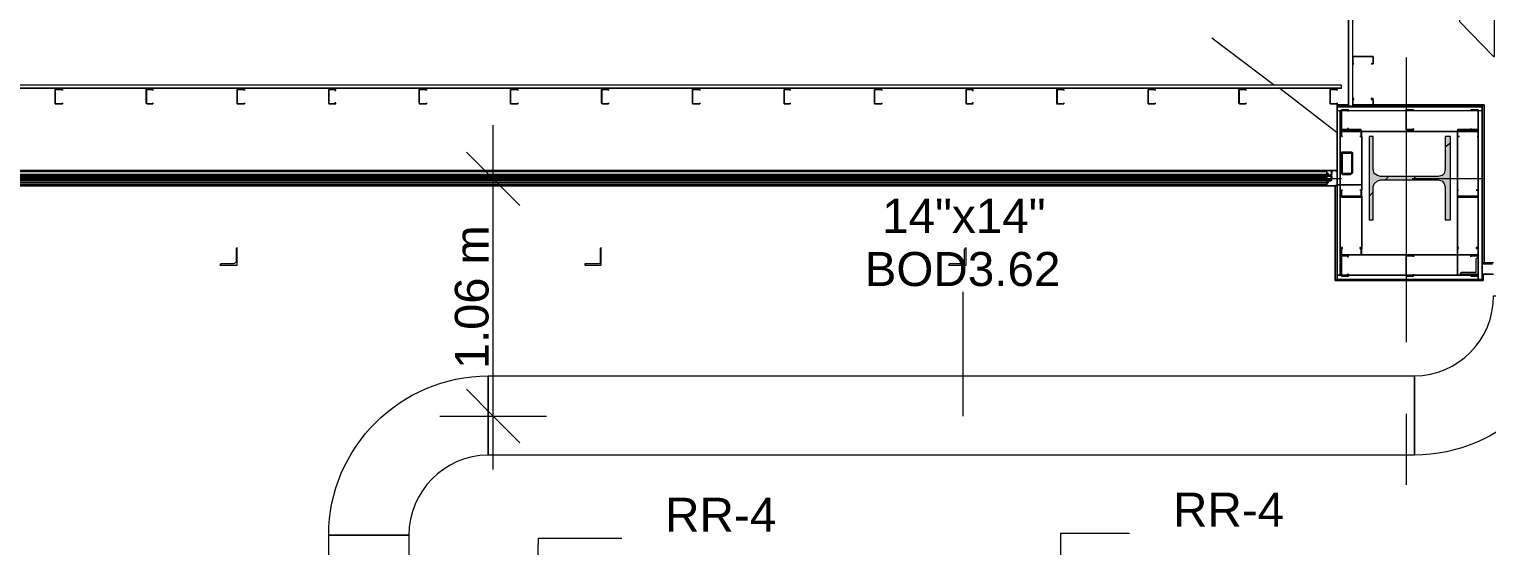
# Model space of a CAD drawing. Header units: metres. Extents: x -2 to 237, y -8 to 52.
# Drawn here: x 31.3 to 37.8, y 22.01 to 24.32 of the extents above; entities that cross this region are included whole.
import ezdxf

# ---------------------------------------------------------------- set-up
doc = ezdxf.new("R2010")
doc.units = ezdxf.units.M
doc.layers.add('HVAC - Ductos', color=5, linetype='Continuous', lineweight=0)
doc.layers.add('PDF4_Text', color=7, linetype='Continuous', lineweight=0)
doc.layers.add('PDF4_Geometry', color=7, linetype='Continuous', lineweight=0, true_color=0xaaaaaa)
doc.layers.add('PDF4_Solid Fills', color=7, linetype='Continuous', lineweight=0, true_color=0xffffff)
doc.styles.add('PDF Helvetica', font='')
doc.styles.get('PDF Helvetica').set_extended_font_data('Helvetica')

msp = doc.modelspace()

# ---------------------------------------------------------------- hatches: boundary and pattern name
at = {"layer": 'PDF4_Solid Fills', "lineweight": 0, "transparency": 33554559}
msp.add_hatch(color=256, dxfattribs=at).paths.add_polyline_path([(37.2938, 23.6951), (37.2938, 23.8372), (37.2754, 23.8372), (37.2754, 23.466), (37.2938, 23.466), (37.2938, 23.6172), (37.2984, 23.6309), (37.3121, 23.6447), (37.6007, 23.6447), (37.6099, 23.6355), (37.6099, 23.6264), (37.6145, 23.6264), (37.6145, 23.466), (37.6374, 23.466), (37.6374, 23.8372), (37.6145, 23.8372), (37.6099, 23.6768), (37.6007, 23.6676), (37.5824, 23.663), (37.3258, 23.6585), (37.3258, 23.663), (37.3121, 23.6676), (37.3075, 23.6722), (37.2984, 23.6722), (37.2984, 23.6951)])

# ---------------------------------------------------------------- linework, layer by layer
at = {"layer": 'HVAC - Ductos', "lineweight": 0}
for points in [[(37.8344, 24.9596), (37.6786, 24.9596), (37.6786, 24.3503), (37.8298, 24.1945), (37.8344, 24.1945)], [(37.4771, 22.4169), (33.349, 22.4169), (33.349, 22.7696), (37.4771, 22.7696)], [(32.9962, 22.0595), (32.9962, 15.7872), (32.6389, 15.7872), (32.6389, 22.0595)]]:
    msp.add_lwpolyline(points, close=True, dxfattribs=at)
for points in [[(37.6786, 24.3503), (37.8298, 24.1945)], [(33.3719, 22.3527), (33.3719, 23.8875)], [(33.2528, 23.7684), (33.3719, 23.6493), (33.491, 23.5301)], [(33.1337, 23.6493), (33.3719, 23.6493), (33.6102, 23.6493)], [(35.4657, 22.591), (35.4657, 23.1454)], [(33.2528, 22.71), (33.3719, 22.591), (33.491, 22.4718)], [(33.1337, 22.591), (33.3719, 22.591), (33.6102, 22.591)], [(33.5643, 21.7021), (33.5735, 22.0458), (33.9446, 22.0458)], [(35.9009, 21.7021), (35.9009, 22.0686), (36.208, 22.0686)]]:
    msp.add_lwpolyline(points, dxfattribs=at)
for points in [[(37.4771, 22.4169), (37.4771, 22.7696, 0.412129), (37.8298, 23.127), (38.1872, 23.127, -0.412858)], [(33.349, 22.7696), (33.349, 22.4169, 0.410041), (32.9962, 22.0595), (32.6389, 22.0595, -0.412955)]]:
    msp.add_lwpolyline(points, format="xyb", close=True, dxfattribs=at)
at = {"layer": 'PDF4_Geometry', "lineweight": 0}
for points in [[(37.1838, 32.5239), (37.1838, 23.9746), (37.2022, 23.9746), (37.2022, 32.5239)], [(37.2938, 24.1624), (37.2938, 24.1945), (37.2892, 24.1945), (37.2022, 24.1945), (37.2022, 24.1624), (37.2068, 24.1624), (37.2022, 24.1624), (37.2022, 24.1945), (37.2892, 24.1945), (37.2938, 24.1945), (37.2938, 24.1624), (37.2846, 24.1624)], [(26.1101, 24.0525), (37.1517, 24.0525), (37.1517, 24.0662), (26.1101, 24.0662)], [(31.4522, 24.0479), (31.4201, 24.0479), (31.4201, 23.9883), (31.4201, 23.9837), (31.4522, 23.9837), (31.4522, 23.9883), (31.4522, 23.9837), (31.4201, 23.9837), (31.4201, 23.9883), (31.4201, 24.0479), (31.4522, 24.0479), (31.4522, 24.0433)], [(31.8554, 24.0479), (31.8279, 24.0479), (31.8233, 24.0479), (31.8233, 23.9883), (31.8279, 23.9837), (31.8554, 23.9837), (31.8554, 23.9883), (31.8554, 23.9837), (31.8279, 23.9837), (31.8279, 23.9883), (31.8279, 24.0479), (31.8554, 24.0479), (31.8554, 24.0433)], [(32.2632, 24.0479), (32.2357, 24.0479), (32.2311, 24.0479), (32.2311, 23.9883), (32.2311, 23.9837), (32.2357, 23.9837), (32.2632, 23.9837), (32.2632, 23.9883), (32.2632, 23.9837), (32.2357, 23.9837), (32.2311, 23.9837), (32.2311, 23.9883), (32.2311, 24.0479), (32.2357, 24.0479), (32.2632, 24.0479), (32.2632, 24.0433)], [(32.6709, 24.0479), (32.6389, 24.0479), (32.6389, 23.9883), (32.6389, 23.9837), (32.6709, 23.9837), (32.6709, 23.9883), (32.6663, 23.9883), (32.6663, 23.9837), (32.6389, 23.9837), (32.6389, 23.9883), (32.6389, 24.0479), (32.6663, 24.0479), (32.6663, 24.0433), (32.6709, 24.0433)], [(33.0741, 24.0479), (33.0466, 24.0479), (33.042, 24.0479), (33.042, 23.9883), (33.042, 23.9837), (33.0466, 23.9837), (33.0741, 23.9837), (33.0741, 23.9883), (33.0741, 23.9837), (33.0466, 23.9837), (33.042, 23.9883), (33.042, 24.0479), (33.0466, 24.0479), (33.0741, 24.0479), (33.0741, 24.0433)], [(33.4818, 24.0479), (33.4498, 24.0479), (33.4498, 23.9883), (33.4498, 23.9837), (33.4818, 23.9837), (33.4818, 23.9883), (33.4818, 23.9837), (33.4498, 23.9837), (33.4498, 23.9883), (33.4498, 24.0479), (33.4818, 24.0479), (33.4818, 24.0433)], [(33.8851, 24.0479), (33.8575, 24.0479), (33.8529, 24.0479), (33.8529, 23.9883), (33.8575, 23.9837), (33.8851, 23.9837), (33.8851, 23.9883), (33.8851, 23.9837), (33.8575, 23.9837), (33.8575, 23.9883), (33.8575, 24.0479), (33.8851, 24.0479), (33.8851, 24.0433)], [(34.2928, 24.0479), (34.2607, 24.0479), (34.2607, 23.9883), (34.2607, 23.9837), (34.2928, 23.9837), (34.2928, 23.9883), (34.2928, 23.9837), (34.2607, 23.9837), (34.2607, 23.9883), (34.2607, 24.0479), (34.2928, 24.0479), (34.2928, 24.0433)], [(34.696, 24.0479), (34.6685, 24.0479), (34.6685, 23.9883), (34.6685, 23.9837), (34.696, 23.9837), (34.696, 23.9883), (34.696, 23.9837), (34.6685, 23.9837), (34.6685, 23.9883), (34.6685, 24.0479), (34.696, 24.0479), (34.696, 24.0433)], [(35.1038, 24.0479), (35.0763, 24.0479), (35.0717, 24.0479), (35.0717, 23.9883), (35.0717, 23.9837), (35.0763, 23.9837), (35.1038, 23.9837), (35.1038, 23.9883), (35.1038, 23.9837), (35.0763, 23.9837), (35.0717, 23.9837), (35.0717, 23.9883), (35.0717, 24.0479), (35.0763, 24.0479), (35.1038, 24.0479), (35.1038, 24.0433)], [(35.5115, 24.0479), (35.4795, 24.0479), (35.4795, 23.9883), (35.4795, 23.9837), (35.5115, 23.9837), (35.5115, 23.9883), (35.5069, 23.9883), (35.5069, 23.9837), (35.4795, 23.9837), (35.4795, 23.9883), (35.4795, 24.0479), (35.5069, 24.0479), (35.5069, 24.0433), (35.5115, 24.0433)], [(35.9147, 24.0479), (35.8873, 24.0479), (35.8827, 24.0479), (35.8827, 23.9883), (35.8827, 23.9837), (35.8873, 23.9837), (35.9147, 23.9837), (35.9147, 23.9883), (35.9147, 23.9837), (35.8873, 23.9837), (35.8873, 23.9883), (35.8873, 24.0479), (35.9147, 24.0479), (35.9147, 24.0433)], [(36.3224, 24.0479), (36.2904, 24.0479), (36.2904, 23.9883), (36.2904, 23.9837), (36.3224, 23.9837), (36.3224, 23.9883), (36.3224, 23.9837), (36.2904, 23.9837), (36.2904, 23.9883), (36.2904, 24.0479), (36.3224, 24.0479), (36.3224, 24.0433)], [(36.7256, 24.0479), (36.6982, 24.0479), (36.6936, 24.0479), (36.6936, 23.9883), (36.6982, 23.9837), (36.7256, 23.9837), (36.7256, 23.9883), (36.7256, 23.9837), (36.6982, 23.9837), (36.6982, 23.9883), (36.6982, 24.0479), (36.7256, 24.0479), (36.7256, 24.0433)], [(37.1334, 24.0479), (37.1014, 24.0479), (37.1014, 23.9883), (37.1014, 23.9837), (37.1334, 23.9837), (37.1334, 23.9883), (37.1334, 23.9837), (37.1014, 23.9837), (37.1014, 23.9883), (37.1014, 24.0479), (37.1334, 24.0479), (37.1334, 24.0433)], [(37.7794, 23.97), (37.1334, 23.97), (37.1334, 23.9792), (37.1334, 23.9746), (37.7794, 23.9746), (37.7794, 23.2736), (37.7794, 23.97), (37.7794, 23.9746), (37.784, 23.9792), (37.7886, 23.9792), (37.2938, 23.9792), (37.2022, 23.9792), (37.2938, 23.9792), (37.7886, 23.9792), (37.7886, 23.2736), (37.7886, 23.9792), (37.2938, 23.9792), (37.2022, 23.9792), (37.2938, 23.9792), (37.7886, 23.9792), (37.784, 23.9792), (37.7794, 23.9746)], [(37.1334, 23.9792), (37.1838, 23.9792)], [(37.2434, 23.5989), (37.2434, 23.6218), (37.2434, 23.8372), (37.2434, 23.6218), (37.1471, 23.6218), (37.1471, 23.86), (37.1471, 23.9517), (37.1471, 23.6218), (37.1334, 23.6218), (37.1334, 23.3102), (37.1334, 23.2003), (37.6695, 23.2003), (37.7794, 23.2003), (37.7794, 23.86), (37.7794, 23.97), (37.1334, 23.97), (37.7794, 23.97), (37.7794, 23.9517), (37.7611, 23.9517), (37.4404, 23.9517), (37.1517, 23.9517), (37.1334, 23.9517), (37.1334, 23.97), (37.1334, 23.9746), (37.7794, 23.9746), (37.7794, 23.2736), (37.7794, 23.97), (37.7794, 23.9746), (37.784, 23.9792), (37.7886, 23.9792), (37.7886, 23.2736), (37.7886, 23.9792), (37.784, 23.9792), (37.7794, 23.9746), (37.7794, 23.97), (37.1334, 23.97), (37.1334, 23.9746), (37.1334, 23.9792), (37.1334, 23.97), (37.1334, 23.86), (37.1334, 23.6218), (37.1471, 23.6218), (37.1471, 23.2186), (37.1471, 23.3102), (37.1471, 23.6218), (37.2434, 23.6218)], [(37.1334, 23.9792), (37.1838, 23.9792)], [(37.2022, 24.0067), (37.2022, 23.9746), (37.2892, 23.9746), (37.2938, 23.9746), (37.2938, 24.0067), (37.2846, 24.0067), (37.2846, 24.0021), (37.2938, 24.0021), (37.2938, 23.9746), (37.2892, 23.9746), (37.2022, 23.9746), (37.2022, 24.0021), (37.2068, 24.0021), (37.2068, 24.0067)], [(37.1838, 23.9563), (37.1517, 23.9563), (37.1517, 23.8692), (37.1517, 23.8646), (37.1838, 23.8646), (37.1838, 23.8738), (37.1792, 23.8738), (37.1792, 23.8692), (37.1517, 23.8692), (37.1517, 23.9563), (37.1792, 23.9563), (37.1792, 23.9517), (37.1838, 23.9517)], [(37.4725, 23.9563), (37.4404, 23.9563), (37.4404, 23.8692), (37.4404, 23.8646), (37.4725, 23.8646), (37.4725, 23.8738), (37.4725, 23.8692), (37.4404, 23.8692), (37.4404, 23.9563), (37.4725, 23.9563), (37.4725, 23.9517)], [(37.729, 23.8646), (37.7566, 23.8646), (37.7611, 23.8692), (37.7611, 23.9563), (37.7566, 23.9563), (37.729, 23.9563), (37.729, 23.9517), (37.729, 23.9563), (37.7566, 23.9563), (37.7611, 23.9563), (37.7611, 23.8692), (37.7566, 23.8692), (37.729, 23.8692), (37.729, 23.8738)], [(37.2434, 23.8372), (37.2434, 23.8646), (37.2388, 23.8646), (37.2388, 23.8692), (37.1517, 23.8692), (37.1517, 23.8646), (37.1517, 23.8372), (37.1563, 23.8372), (37.1517, 23.8372), (37.1517, 23.8646), (37.2388, 23.8646), (37.2388, 23.8372), (37.2342, 23.8372)], [(37.2388, 23.86), (37.1517, 23.86)], [(37.7611, 23.8372), (37.7611, 23.8646), (37.7611, 23.8692), (37.6695, 23.8692), (37.6695, 23.8646), (37.6695, 23.8372), (37.6786, 23.8372), (37.6695, 23.8372), (37.6695, 23.8646), (37.7611, 23.8646), (37.7611, 23.8372), (37.7566, 23.8372)], [(37.6695, 23.3102), (37.6695, 23.2186), (37.7611, 23.2186), (37.7611, 23.86), (37.6695, 23.86)], [(37.6374, 23.466), (37.6374, 23.8372), (37.6145, 23.8372), (37.6145, 23.6906), (37.6099, 23.6722), (37.6007, 23.663), (37.5824, 23.6585), (37.3258, 23.6585), (37.3121, 23.663), (37.2984, 23.6722), (37.2938, 23.6906), (37.2938, 23.8372), (37.2754, 23.8372), (37.2754, 23.466), (37.2938, 23.466), (37.2938, 23.6126), (37.2984, 23.6264), (37.3121, 23.6401), (37.3258, 23.6447), (37.5824, 23.6447), (37.6007, 23.6401), (37.6099, 23.6264), (37.6145, 23.6126), (37.6145, 23.466)], [(37.193, 23.7684), (37.1563, 23.7684), (37.1517, 23.7684), (37.1517, 23.7638), (37.1517, 23.6768), (37.1517, 23.6722), (37.1563, 23.6676), (37.193, 23.6676), (37.1976, 23.6722), (37.2022, 23.6768), (37.2022, 23.7638), (37.1976, 23.7684)], [(37.193, 23.7638), (37.1976, 23.7638), (37.1976, 23.6768), (37.1976, 23.6722), (37.193, 23.6722), (37.1563, 23.6722), (37.1563, 23.6768), (37.1563, 23.7638)], [(32.254, 23.686), (31.0399, 23.686)], [(32.254, 23.686), (31.0399, 23.686)], [(32.254, 23.6676), (31.0399, 23.6676)], [(32.254, 23.663), (31.0399, 23.663)], [(32.254, 23.6585), (31.0399, 23.6585)], [(32.254, 23.6585), (31.0399, 23.6585)], [(32.254, 23.6539), (31.0399, 23.6539)], [(32.254, 23.6493), (31.0399, 23.6493)], [(32.254, 23.6493), (31.0399, 23.6493)], [(33.4681, 23.686), (32.254, 23.686)], [(33.4681, 23.686), (32.254, 23.686)], [(33.4681, 23.6676), (32.254, 23.6676)], [(33.4681, 23.663), (32.254, 23.663)], [(33.4681, 23.663), (32.254, 23.663)], [(33.4681, 23.6585), (32.254, 23.6585)], [(33.4681, 23.6585), (32.254, 23.6585)], [(33.4681, 23.6539), (32.254, 23.6539)], [(33.4681, 23.6493), (32.254, 23.6493)], [(34.6776, 23.686), (33.4681, 23.686)], [(34.6776, 23.686), (33.4681, 23.686)], [(34.6776, 23.6676), (33.4681, 23.6676)], [(34.6776, 23.663), (33.4681, 23.663)], [(34.6776, 23.6585), (33.4681, 23.6585)], [(34.6776, 23.6585), (33.4681, 23.6585)], [(34.6776, 23.6539), (33.4681, 23.6539)], [(34.6776, 23.6493), (33.4681, 23.6493)], [(34.6776, 23.6493), (33.4681, 23.6493)], [(35.8918, 23.6676), (34.6776, 23.6676)], [(35.8918, 23.663), (34.6776, 23.663)], [(35.8918, 23.663), (34.6776, 23.663)], [(35.8918, 23.6539), (34.6776, 23.6539)], [(37.0876, 23.686), (35.8918, 23.686)], [(37.0876, 23.686), (35.8918, 23.686)], [(37.0876, 23.6676), (35.8918, 23.6676)], [(37.0876, 23.6585), (35.8918, 23.6585)], [(37.0876, 23.6585), (35.8918, 23.6585)], [(37.0876, 23.6539), (35.8918, 23.6539)], [(37.0876, 23.6493), (35.8918, 23.6493)], [(37.0876, 23.6493), (35.8918, 23.6493)], [(37.106, 23.686), (37.0876, 23.686), (37.0876, 23.6722), (37.0922, 23.6722), (37.0922, 23.663), (37.0876, 23.663), (37.0876, 23.6676), (37.0876, 23.663), (37.0922, 23.663), (37.106, 23.663), (37.106, 23.6539), (37.106, 23.6401), (37.0922, 23.6401), (37.0876, 23.6401), (37.0922, 23.6401), (37.0922, 23.6309), (37.0876, 23.6309), (37.0876, 23.6172), (37.1334, 23.6172), (37.1288, 23.6172), (37.1288, 23.6218), (37.1288, 23.6172), (37.0922, 23.6172), (37.0876, 23.6172), (37.0876, 23.6218), (37.0876, 23.6309), (37.0922, 23.6309), (37.0922, 23.6401), (37.106, 23.6401), (37.106, 23.6447), (37.1105, 23.6447), (37.106, 23.6447), (37.106, 23.6493), (37.1105, 23.6493), (37.106, 23.6493), (37.106, 23.6539), (37.1105, 23.6539), (37.1105, 23.6585), (37.106, 23.6585), (37.1105, 23.6585), (37.106, 23.6585), (37.106, 23.663), (37.1105, 23.663), (37.106, 23.663), (37.106, 23.6676), (37.0922, 23.663), (37.0922, 23.6722), (37.0876, 23.6722), (37.0876, 23.686), (37.0922, 23.686), (37.106, 23.686), (37.106, 23.6814), (37.106, 23.686), (37.106, 23.6676), (37.1105, 23.6676), (37.1105, 23.686), (37.1288, 23.686), (37.1288, 23.6814), (37.1288, 23.686), (37.1334, 23.686)], [(32.254, 23.6447), (31.0399, 23.6447)], [(32.254, 23.6447), (31.0399, 23.6447)], [(32.254, 23.6309), (31.0399, 23.6309)], [(33.4681, 23.6447), (32.254, 23.6447)], [(33.4681, 23.6309), (32.254, 23.6309)], [(34.6776, 23.6447), (33.4681, 23.6447)], [(34.6776, 23.6447), (33.4681, 23.6447)], [(34.6776, 23.6309), (33.4681, 23.6309)], [(35.8918, 23.6309), (34.6776, 23.6309)], [(37.0876, 23.6447), (35.8918, 23.6447)], [(37.0876, 23.6172), (35.8918, 23.6172)], [(37.1243, 23.1957), (37.784, 23.1957), (37.784, 23.2232), (37.7794, 23.2232), (37.784, 23.2232), (37.784, 23.1957), (37.1243, 23.1957), (37.1334, 23.2003), (37.1334, 23.6172), (37.1243, 23.6172)], [(37.1517, 23.5989), (37.1517, 23.5714), (37.1517, 23.5668), (37.2388, 23.5668), (37.2434, 23.5714), (37.2434, 23.5989), (37.2342, 23.5989), (37.2388, 23.5989), (37.2388, 23.5714), (37.1517, 23.5714), (37.1517, 23.5989), (37.1563, 23.5989)], [(37.6695, 23.5989), (37.6695, 23.5714), (37.6695, 23.5668), (37.7611, 23.5668), (37.7611, 23.5714), (37.7611, 23.5989), (37.752, 23.5989), (37.7611, 23.5989), (37.7611, 23.5714), (37.6695, 23.5714), (37.6695, 23.5989), (37.6741, 23.5989)], [(37.2434, 23.5714), (37.2434, 23.3377)], [(32.1532, 23.2644), (32.2311, 23.2644), (32.2311, 23.3423), (32.2265, 23.3377), (32.2265, 23.3332), (32.2265, 23.2782), (32.2219, 23.2736), (32.2173, 23.269), (32.1623, 23.269), (32.1578, 23.269)], [(33.7797, 23.2644), (33.8529, 23.2644), (33.8529, 23.3423), (33.8484, 23.3377), (33.8484, 23.3332), (33.8484, 23.2782), (33.8484, 23.2736), (33.8438, 23.269), (33.7843, 23.269), (33.7797, 23.269)], [(35.4015, 23.2644), (35.4795, 23.2644), (35.4795, 23.3423), (35.4749, 23.3377), (35.4703, 23.3332), (35.4703, 23.2782), (35.4703, 23.2736), (35.4657, 23.269), (35.4061, 23.269)], [(37.1517, 23.3423), (37.1517, 23.3102), (37.2388, 23.3102), (37.2434, 23.3102), (37.2434, 23.3423), (37.2342, 23.3423), (37.2342, 23.3377), (37.2388, 23.3377), (37.2388, 23.3102), (37.1517, 23.3102), (37.1517, 23.3377), (37.1563, 23.3377), (37.1563, 23.3423)], [(37.6695, 23.3423), (37.6695, 23.3102), (37.7611, 23.3102), (37.7611, 23.3423), (37.752, 23.3423), (37.752, 23.3377), (37.7611, 23.3377), (37.7611, 23.3102), (37.6695, 23.3102), (37.6695, 23.3377), (37.6741, 23.3377), (37.6741, 23.3423)], [(37.1838, 23.3056), (37.1517, 23.3056), (37.1517, 23.2186), (37.1517, 23.214), (37.1838, 23.214), (37.1838, 23.2232), (37.1792, 23.2232), (37.1792, 23.2186), (37.1517, 23.2186), (37.1517, 23.3056), (37.1792, 23.3056), (37.1792, 23.3011), (37.1838, 23.3011)], [(37.4725, 23.3056), (37.4404, 23.3056), (37.4404, 23.2186), (37.4404, 23.214), (37.4725, 23.214), (37.4725, 23.2232), (37.4725, 23.2186), (37.4404, 23.2186), (37.4404, 23.3056), (37.4725, 23.3056), (37.4725, 23.3011)], [(37.6832, 23.2232), (37.6832, 23.2278), (37.6878, 23.2324), (37.752, 23.2324), (37.752, 23.2919), (37.7566, 23.2965), (37.7611, 23.3011), (37.7611, 23.2232)], [(37.729, 23.214), (37.7566, 23.214), (37.7611, 23.214), (37.7611, 23.2186), (37.7611, 23.3056), (37.7566, 23.3056), (37.729, 23.3056), (37.729, 23.3011), (37.729, 23.3056), (37.7566, 23.3056), (37.7611, 23.3056), (37.7611, 23.2186), (37.7566, 23.2186), (37.729, 23.2186), (37.729, 23.2232)], [(37.1334, 23.2186), (37.1334, 23.2003), (37.7611, 23.2003), (37.7611, 23.2186)], [(37.7794, 23.2003), (37.7794, 23.2232)]]:
    msp.add_lwpolyline(points, close=True, dxfattribs=at)
for points in [[(37.1838, 23.9746), (37.1838, 32.5239)], [(36.5745, 24.277), (36.8539, 24.0662)], [(37.4404, 24.1899), (37.4404, 22.9208)], [(37.1517, 24.0525), (26.1101, 24.0525)], [(36.8768, 24.0525), (37.1334, 23.8554)], [(37.1471, 23.9517), (37.1334, 23.9517), (37.1334, 23.6218), (37.1334, 23.2186), (37.1471, 23.2186), (37.6695, 23.2186), (37.6695, 23.3102), (37.2434, 23.3102), (37.6695, 23.3102), (37.6695, 23.86), (37.2434, 23.86), (37.6695, 23.86), (37.7611, 23.86), (37.7611, 23.9517), (37.7611, 23.2003), (37.7794, 23.2003), (37.1334, 23.2003), (37.1243, 23.1957), (37.1243, 23.6172), (37.1334, 23.6172), (37.1334, 23.2003), (37.7794, 23.2003), (37.7794, 23.9517), (37.7611, 23.9517), (37.4404, 23.9517), (37.1517, 23.9517)], [(37.1334, 23.97), (37.7794, 23.97), (37.1334, 23.97)], [(37.1334, 23.97), (37.1334, 23.6218), (37.1334, 23.97)], [(37.1334, 23.97), (37.7794, 23.97), (37.1334, 23.97)], [(37.7794, 23.97), (37.1334, 23.97), (37.7794, 23.97)], [(37.7794, 23.97), (37.7794, 23.2736), (37.7794, 23.97)], [(37.7794, 23.97), (37.7794, 23.2736), (37.7794, 23.97)], [(37.7794, 23.2003), (37.7794, 23.97), (37.7794, 23.2003)], [(37.6145, 23.7913), (37.6374, 23.8096)], [(26.22, 23.6814), (27.4021, 23.6814), (28.6162, 23.6814), (29.8303, 23.6814), (31.0399, 23.6814), (32.254, 23.6814), (33.4681, 23.6814), (34.6776, 23.6814), (35.8918, 23.6814), (37.0876, 23.6814)], [(31.0399, 23.686), (32.254, 23.686)], [(31.0399, 23.686), (32.254, 23.686)], [(31.0399, 23.663), (32.254, 23.663)], [(31.0399, 23.663), (32.254, 23.663)], [(31.0399, 23.6585), (32.254, 23.6585)], [(31.0399, 23.6585), (32.254, 23.6585)], [(32.7076, 23.6493), (31.4385, 23.6493)], [(32.2769, 23.686), (32.2311, 23.686)], [(32.254, 23.686), (33.4681, 23.686)], [(32.254, 23.686), (33.4681, 23.686)], [(32.254, 23.6585), (33.4681, 23.6585)], [(32.254, 23.6585), (33.4681, 23.6585)], [(32.254, 23.6493), (33.4681, 23.6493)], [(32.254, 23.6493), (33.4681, 23.6493)], [(33.3444, 23.6493), (33.0237, 23.6493)], [(33.4864, 23.686), (33.4452, 23.686)], [(33.4681, 23.686), (34.6776, 23.686)], [(33.4681, 23.686), (34.6776, 23.686)], [(33.4681, 23.663), (34.6776, 23.663)], [(33.4681, 23.663), (34.6776, 23.663)], [(33.4681, 23.6585), (34.6776, 23.6585)], [(33.4681, 23.6585), (34.6776, 23.6585)], [(34.9297, 23.6493), (33.6605, 23.6493)], [(34.7006, 23.686), (34.6548, 23.686)], [(35.8918, 23.686), (34.6776, 23.686)], [(34.6776, 23.686), (35.8918, 23.686)], [(34.6776, 23.686), (35.8918, 23.686)], [(34.6776, 23.686), (35.8918, 23.686)], [(34.6776, 23.686), (35.8918, 23.686)], [(34.6776, 23.686), (35.8918, 23.686)], [(34.6776, 23.6585), (35.8918, 23.6585)], [(34.6776, 23.6585), (35.8918, 23.6585)], [(34.6776, 23.6585), (35.8918, 23.6585)], [(34.6776, 23.6585), (35.8918, 23.6585)], [(34.6776, 23.6585), (35.8918, 23.6585)], [(34.6776, 23.6585), (35.8918, 23.6585)], [(34.6776, 23.6493), (35.8918, 23.6493)], [(34.6776, 23.6493), (35.8918, 23.6493)], [(34.6776, 23.6493), (35.8918, 23.6493)], [(34.6776, 23.6493), (35.8918, 23.6493)], [(35.5665, 23.6493), (35.2458, 23.6493)], [(35.9147, 23.686), (35.8689, 23.686)], [(37.1517, 23.6493), (35.8827, 23.6493)], [(35.8918, 23.686), (37.0876, 23.686)], [(37.0876, 23.686), (35.8918, 23.686)], [(37.0876, 23.663), (37.0876, 23.6722), (37.0876, 23.663), (35.8918, 23.663), (37.0876, 23.663), (35.8918, 23.663), (37.0876, 23.663), (37.0876, 23.6722), (37.0876, 23.6676), (37.0876, 23.663), (37.0876, 23.6585), (37.0876, 23.6539), (37.0876, 23.6493), (37.0876, 23.6447), (37.0876, 23.6401), (37.0876, 23.6309), (35.8918, 23.6309), (37.0876, 23.6309), (37.0876, 23.6401), (37.0876, 23.6447), (35.8918, 23.6447), (37.0876, 23.6447), (37.106, 23.6447), (37.106, 23.6585), (37.0876, 23.6585), (37.0876, 23.663), (37.0876, 23.6676)], [(35.8918, 23.6585), (37.0876, 23.6585)], [(35.8918, 23.6585), (37.0876, 23.6585)], [(37.3488, 23.6447), (37.3625, 23.6585)], [(37.7886, 23.6493), (37.4679, 23.6493)], [(37.4725, 23.6447), (37.4817, 23.6585)], [(26.22, 23.6401), (27.4021, 23.6401), (28.6162, 23.6401), (29.8303, 23.6401), (31.0399, 23.6401), (32.254, 23.6401), (33.4681, 23.6401), (34.6776, 23.6401), (35.8918, 23.6401), (37.0876, 23.6401)], [(37.0876, 23.6218), (35.8918, 23.6218), (34.6776, 23.6218), (33.4681, 23.6218), (32.254, 23.6218), (31.0399, 23.6218), (29.8303, 23.6218), (28.6162, 23.6218), (27.4021, 23.6218), (26.22, 23.6218)], [(37.0876, 23.6172), (35.8918, 23.6172), (37.0876, 23.6172), (35.8918, 23.6172), (34.6776, 23.6172), (35.8918, 23.6172), (34.6776, 23.6172), (35.8918, 23.6172), (34.6776, 23.6172), (33.4681, 23.6172), (34.6776, 23.6172), (33.4681, 23.6172), (34.6776, 23.6172), (33.4681, 23.6172), (32.254, 23.6172), (33.4681, 23.6172), (32.254, 23.6172), (33.4681, 23.6172), (32.254, 23.6172), (31.0399, 23.6172), (32.254, 23.6172), (31.0399, 23.6172), (32.254, 23.6172), (31.0399, 23.6172)], [(32.2311, 23.6172), (32.2494, 23.6172)], [(32.254, 23.6447), (33.4681, 23.6447)], [(32.254, 23.6447), (33.4681, 23.6447)], [(32.254, 23.6172), (32.2769, 23.6172)], [(33.4452, 23.6172), (33.4636, 23.6172), (33.4864, 23.6172)], [(34.6548, 23.6172), (34.6776, 23.6172), (34.7006, 23.6172)], [(34.6776, 23.6447), (35.8918, 23.6447)], [(34.6776, 23.6447), (35.8918, 23.6447)], [(34.6776, 23.6447), (35.8918, 23.6447)], [(34.6776, 23.6447), (35.8918, 23.6447)], [(35.8689, 23.6172), (35.8873, 23.6172)], [(35.8918, 23.6172), (35.9147, 23.6172)], [(37.1334, 23.6218), (37.1334, 23.2003), (37.1334, 23.6218)], [(37.2754, 23.5714), (37.2938, 23.5897)], [(37.2892, 23.466), (37.2938, 23.4706)], [(37.8298, 23.2736), (37.7794, 23.2736), (37.7794, 23.2461), (37.7794, 23.269), (37.784, 23.269), (37.7794, 23.269), (37.784, 23.269), (37.7794, 23.269), (37.784, 23.269), (37.8252, 23.269)], [(37.1334, 23.2003), (37.7794, 23.2003), (37.1334, 23.2003)], [(37.8252, 23.2232), (37.784, 23.2232), (37.7794, 23.2232), (37.7794, 23.2278), (37.7794, 23.2461), (37.7794, 23.2232), (37.8298, 23.2232)], [(37.4404, 22.6001), (37.4404, 22.284)]]:
    msp.add_lwpolyline(points, dxfattribs=at)
at = {"layer": 'PDF4_Geometry', "color": 254, "lineweight": 0, "true_color": 0xd2d2d2}
for points in [[(31.8233, 24.0341), (31.8279, 24.0341)], [(36.6936, 23.9975), (36.6982, 23.9975)], [(37.2022, 23.9975), (37.2022, 24.0021)], [(37.2068, 24.0021), (37.2068, 24.0067)], [(37.1517, 23.9471), (37.1517, 23.9517)], [(37.1884, 23.8646), (37.193, 23.8692)], [(37.6695, 23.8417), (37.6695, 23.8463)], [(37.6924, 23.8646), (37.6924, 23.8692)], [(37.4404, 23.2324), (37.4404, 23.237)]]:
    msp.add_lwpolyline(points, dxfattribs=at)

# ---------------------------------------------------------------- texts
at = {"layer": 'PDF4_Text', "lineweight": 0, "char_height": 0.1519, "attachment_point": 4, "style": 'PDF Helvetica'}
for s, insert in [('14"x14"', (35.105, 23.4837)), ('BOD3.62', (35.0271, 23.2455)), ('RR-4', (34.1383, 22.1504)), ('RR-4', (36.4017, 22.1733))]:
    msp.add_mtext(s, dxfattribs=dict(at, insert=insert))
at = {"layer": 'PDF4_Text', "lineweight": 0, "insert": (33.2772, 22.8006), "char_height": 0.15002, "attachment_point": 4, "rotation": 90, "style": 'PDF Helvetica'}
msp.add_mtext('1.06 m', dxfattribs=at)

doc.saveas('drawing.dxf')
